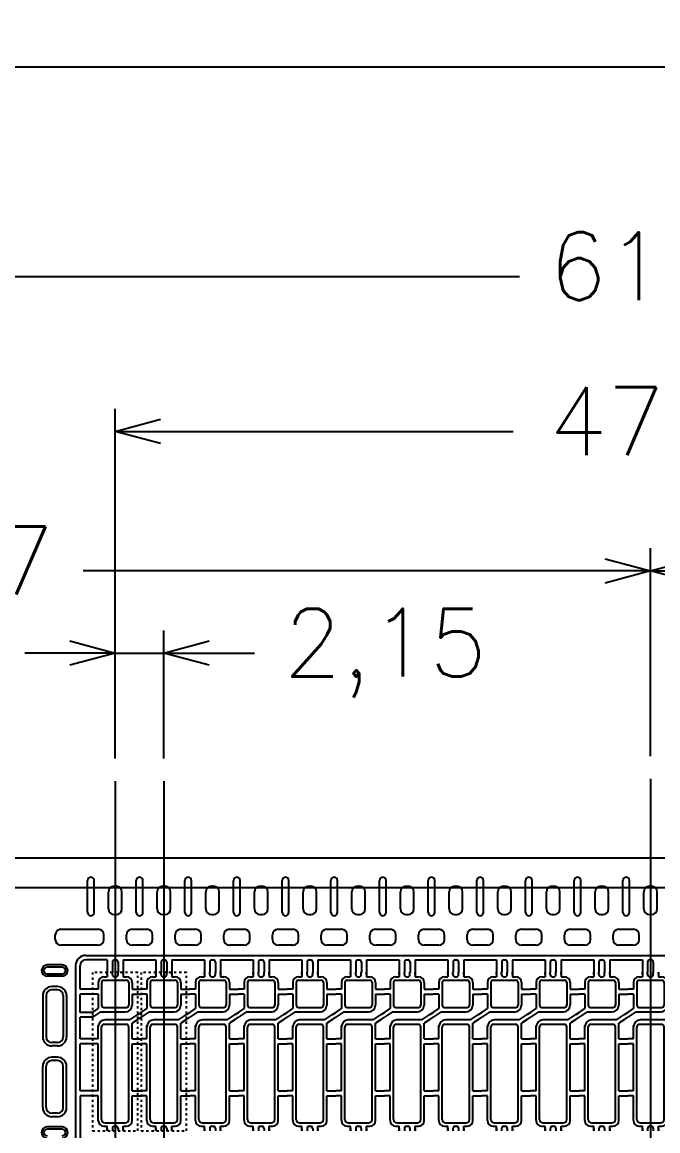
# Model space of a CAD drawing. Header units: millimetres. Extents: x -969 to -640, y 747 to 954.
# Drawn here: x -838.56 to -810.47, y 905.07 to 954.03 of the extents above; entities that cross this region are included whole.
import ezdxf

# ---------------------------------------------------------------- set-up
doc = ezdxf.new("R2010")
doc.units = ezdxf.units.MM
doc.header["$PDMODE"] = 3
doc.header["$PDSIZE"] = -1
for name, pattern in [('CENTER', [10.16, 6.35, -1.27, 1.27, -1.27]), ('DOT2', [0.125, 0, -0.125]), ('HIDDEN', [1.905, 1.27, -0.635])]:
    doc.linetypes.add(name, pattern=pattern)
doc.layers.get('DEFPOINTS').update_dxf_attribs({"color": 10})
for name, color, linetype in [('1', 3, 'Continuous'), ('6', 6, 'Continuous'), ('b etching', 1, 'Continuous'), ('CEN', 8, 'CENTER'), ('DIM', 7, 'Continuous'), ('HID', 1, 'HIDDEN')]:
    doc.layers.add(name, color=color, linetype=linetype)
doc.styles.add('SIMPLEX', font='simplex')
doc.styles.get("Standard").update_dxf_attribs({"font": 'txt.shx', "bigfont": 'chineset.shx'})
doc.dimstyles.new('ISO-25', dxfattribs={"dimtxt": 2.5, "dimasz": 2.5, "dimexe": 1.25, "dimexo": 0.625, "dimtad": 1, "dimtxsty": 'Standard', "dimcen": 2.5, "dimadec": 0, "dimazin": 0, "dimtfac": 1, "dimtmove": 0, "dimatfit": 3, "dimfxl": 1, "dimarcsym": 0})

# ---------------------------------------------------------------- blocks, each defined once
blk = doc.blocks.new('_OPEN30')
at = {"color": 0, "linetype": 'ByBlock'}
for p, q in [((-1, 0.268), (0, 0)), ((0, 0), (-1, -0.268)), ((0, 0), (-1, 0))]:
    blk.add_line(p, q, dxfattribs=at)
blk = doc.blocks.new('*D1')
at = {"layer": 'DEFPOINTS', "color": 0, "transparency": 16777216}
for p in [(-656.549, 952.064), (-903.349, 916.616), (-656.549, 916.616)]:
    blk.add_point(p, dxfattribs=at)
at = {"layer": 'DIM', "color": 0, "lineweight": -2, "transparency": 16777216}
for p, q in [((-903.349, 917.616), (-903.349, 953.064)), ((-656.549, 917.616), (-656.549, 953.064)), ((-901.349, 952.064), (-787.449, 952.064)), ((-658.549, 952.064), (-772.449, 952.064))]:
    blk.add_line(p, q, dxfattribs=at)
at = {"layer": 'DIM', "color": 0, "lineweight": -2, "transparency": 16777216, "xscale": 2, "yscale": 2, "zscale": 2, "rotation": 180}
blk.add_blockref('_OPEN30', (-903.349, 952.064), dxfattribs=at)
at = {"layer": 'DIM', "color": 0, "lineweight": -2, "transparency": 16777216, "xscale": 2, "yscale": 2, "zscale": 2}
blk.add_blockref('_OPEN30', (-656.549, 952.064), dxfattribs=at)
at = {"layer": 'DIM', "color": 0, "transparency": 16777216, "insert": (-779.949, 952.064), "char_height": 3, "attachment_point": 5, "style": 'SIMPLEX'}
blk.add_mtext('246,8', dxfattribs=at)
blk = doc.blocks.new('*D23')
at = {"layer": 'DEFPOINTS', "color": 0, "transparency": 16777216}
for p in [(-787.149, 935.955), (-834.449, 920.516), (-787.149, 920.516)]:
    blk.add_point(p, dxfattribs=at)
at = {"layer": 'DIM', "color": 0, "lineweight": -2, "transparency": 16777216}
for p, q in [((-834.449, 921.516), (-834.449, 936.955)), ((-787.149, 921.516), (-787.149, 936.955)), ((-832.449, 935.955), (-816.87, 935.955)), ((-789.149, 935.955), (-804.727, 935.955))]:
    blk.add_line(p, q, dxfattribs=at)
at = {"layer": 'DIM', "color": 0, "lineweight": -2, "transparency": 16777216, "xscale": 2, "yscale": 2, "zscale": 2, "rotation": 180}
blk.add_blockref('_OPEN30', (-834.449, 935.955), dxfattribs=at)
at = {"layer": 'DIM', "color": 0, "lineweight": -2, "transparency": 16777216, "xscale": 2, "yscale": 2, "zscale": 2}
blk.add_blockref('_OPEN30', (-787.149, 935.955), dxfattribs=at)
at = {"layer": 'DIM', "color": 0, "transparency": 16777216, "insert": (-810.799, 935.955), "char_height": 3, "attachment_point": 5, "style": 'SIMPLEX'}
blk.add_mtext('47,3', dxfattribs=at)
blk = doc.blocks.new('*D24')
at = {"layer": 'DEFPOINTS', "color": 0, "transparency": 16777216}
for p in [(-832.299, 926.169), (-834.449, 920.516), (-832.299, 920.516)]:
    blk.add_point(p, dxfattribs=at)
at = {"layer": 'DIM', "color": 0, "lineweight": -2, "transparency": 16777216}
for p, q in [((-834.449, 921.516), (-834.449, 927.169)), ((-832.299, 921.516), (-832.299, 927.169)), ((-836.449, 926.169), (-838.449, 926.169)), ((-834.449, 926.169), (-832.299, 926.169)), ((-830.299, 926.169), (-828.299, 926.169))]:
    blk.add_line(p, q, dxfattribs=at)
at = {"layer": 'DIM', "color": 0, "lineweight": -2, "transparency": 16777216, "xscale": 2, "yscale": 2, "zscale": 2}
blk.add_blockref('_OPEN30', (-834.449, 926.169), dxfattribs=at)
at = {"layer": 'DIM', "color": 0, "lineweight": -2, "transparency": 16777216, "xscale": 2, "yscale": 2, "zscale": 2, "rotation": 180}
blk.add_blockref('_OPEN30', (-832.299, 926.169), dxfattribs=at)
at = {"layer": 'DIM', "color": 0, "transparency": 16777216, "insert": (-822.513, 926.169), "char_height": 3, "attachment_point": 5, "style": 'SIMPLEX'}
blk.add_mtext('2,15', dxfattribs=at)
blk = doc.blocks.new('*D31')
at = {"layer": 'DEFPOINTS', "color": 0, "transparency": 16777216}
for p in [(-779.949, 942.797), (-841.649, 920.116), (-779.949, 920.116)]:
    blk.add_point(p, dxfattribs=at)
at = {"layer": 'DIM', "color": 0, "lineweight": -2, "transparency": 16777216}
for p, q in [((-841.649, 921.116), (-841.649, 943.797)), ((-779.949, 921.116), (-779.949, 943.797)), ((-839.649, 942.797), (-816.584, 942.797)), ((-781.949, 942.797), (-805.013, 942.797))]:
    blk.add_line(p, q, dxfattribs=at)
at = {"layer": 'DIM', "color": 0, "lineweight": -2, "transparency": 16777216, "xscale": 2, "yscale": 2, "zscale": 2, "rotation": 180}
blk.add_blockref('_OPEN30', (-841.649, 942.797), dxfattribs=at)
at = {"layer": 'DIM', "color": 0, "lineweight": -2, "transparency": 16777216, "xscale": 2, "yscale": 2, "zscale": 2}
blk.add_blockref('_OPEN30', (-779.949, 942.797), dxfattribs=at)
at = {"layer": 'DIM', "color": 0, "transparency": 16777216, "insert": (-810.799, 942.797), "char_height": 3, "attachment_point": 5, "style": 'SIMPLEX'}
blk.add_mtext('61,7', dxfattribs=at)
blk = doc.blocks.new('*D35')
at = {"layer": 'DEFPOINTS', "color": 0, "transparency": 16777216}
for p in [(-810.799, 929.794), (-872.499, 920.616), (-810.799, 920.616)]:
    blk.add_point(p, dxfattribs=at)
at = {"layer": 'DIM', "color": 0, "lineweight": -2, "transparency": 16777216}
for p, q in [((-872.499, 921.616), (-872.499, 930.794)), ((-810.799, 921.616), (-810.799, 930.794)), ((-870.499, 929.794), (-847.434, 929.794)), ((-812.799, 929.794), (-835.863, 929.794))]:
    blk.add_line(p, q, dxfattribs=at)
at = {"layer": 'DIM', "color": 0, "lineweight": -2, "transparency": 16777216, "xscale": 2, "yscale": 2, "zscale": 2, "rotation": 180}
blk.add_blockref('_OPEN30', (-872.499, 929.794), dxfattribs=at)
at = {"layer": 'DIM', "color": 0, "lineweight": -2, "transparency": 16777216, "xscale": 2, "yscale": 2, "zscale": 2}
blk.add_blockref('_OPEN30', (-810.799, 929.794), dxfattribs=at)
at = {"layer": 'DIM', "color": 0, "transparency": 16777216, "insert": (-841.649, 929.794), "char_height": 3, "attachment_point": 5, "style": 'SIMPLEX'}
blk.add_mtext('61,7', dxfattribs=at)
blk = doc.blocks.new('*D36')
at = {"layer": 'DEFPOINTS', "color": 0, "transparency": 16777216}
for p in [(-749.099, 929.794), (-810.799, 920.616), (-749.099, 920.616)]:
    blk.add_point(p, dxfattribs=at)
at = {"layer": 'DIM', "color": 0, "lineweight": -2, "transparency": 16777216}
for p, q in [((-810.799, 921.616), (-810.799, 930.794)), ((-749.099, 921.616), (-749.099, 930.794)), ((-808.799, 929.794), (-785.734, 929.794)), ((-751.099, 929.794), (-774.163, 929.794))]:
    blk.add_line(p, q, dxfattribs=at)
at = {"layer": 'DIM', "color": 0, "lineweight": -2, "transparency": 16777216, "xscale": 2, "yscale": 2, "zscale": 2, "rotation": 180}
blk.add_blockref('_OPEN30', (-810.799, 929.794), dxfattribs=at)
at = {"layer": 'DIM', "color": 0, "lineweight": -2, "transparency": 16777216, "xscale": 2, "yscale": 2, "zscale": 2}
blk.add_blockref('_OPEN30', (-749.099, 929.794), dxfattribs=at)
at = {"layer": 'DIM', "color": 0, "transparency": 16777216, "insert": (-779.949, 929.794), "char_height": 3, "attachment_point": 5, "style": 'SIMPLEX'}
blk.add_mtext('61,7', dxfattribs=at)
blk = doc.blocks.new('e1')
at = {"layer": '1', "linetype": 'ByBlock'}
for p, q in [((-947.208, 906.381), (-947.058, 906.381)), ((-946.833, 906.481), (-946.833, 906.581)), ((-946.733, 906.381), (-946.683, 906.381)), ((-946.583, 906.481), (-946.583, 906.581)), ((-947.708, 904.814), (-947.458, 904.981)), ((-947.358, 904.831), (-947.708, 904.597)), ((-946.058, 904.481), (-945.708, 904.714)), ((-945.708, 904.497), (-945.958, 904.331)), ((-947.208, 899.781), (-947.058, 899.781)), ((-946.833, 899.681), (-946.833, 899.581)), ((-946.733, 899.781), (-946.683, 899.781)), ((-946.583, 899.681), (-946.583, 899.581))]:
    blk.add_line(p, q, dxfattribs=at)
at = {"layer": '1'}
for p, q in [((-947.058, 906.581), (-947.058, 906.481)), ((-947.058, 906.481), (-947.058, 906.581)), ((-947.058, 906.581), (-947.058, 906.381)), ((-946.358, 906.581), (-946.358, 906.481)), ((-946.358, 906.481), (-946.358, 906.581)), ((-946.358, 906.581), (-946.358, 906.381)), ((-946.358, 906.381), (-946.208, 906.381)), ((-947.458, 906.131), (-947.458, 905.841)), ((-945.958, 906.131), (-945.958, 905.841)), ((-947.458, 905.841), (-947.708, 905.841)), ((-947.458, 905.621), (-947.708, 905.621)), ((-947.458, 905.621), (-947.458, 904.981)), ((-945.958, 905.841), (-945.708, 905.841)), ((-945.958, 905.621), (-945.958, 905.131)), ((-945.958, 905.621), (-945.708, 905.621)), ((-947.358, 904.831), (-946.258, 904.831)), ((-946.058, 904.481), (-947.158, 904.481)), ((-947.458, 903.641), (-947.458, 904.231)), ((-945.958, 903.641), (-945.958, 904.331)), ((-947.458, 903.641), (-947.708, 903.641)), ((-947.458, 903.421), (-947.708, 903.421)), ((-947.458, 901.341), (-947.458, 903.421)), ((-945.958, 903.641), (-945.708, 903.641)), ((-945.958, 901.341), (-945.958, 903.421)), ((-945.958, 903.421), (-945.708, 903.421)), ((-947.458, 901.341), (-947.708, 901.341)), ((-947.458, 901.121), (-947.708, 901.121)), ((-947.458, 900.031), (-947.458, 901.121)), ((-945.958, 901.341), (-945.708, 901.341)), ((-945.958, 900.031), (-945.958, 901.121)), ((-945.958, 901.121), (-945.708, 901.121)), ((-947.058, 899.581), (-947.058, 899.781)), ((-947.058, 899.581), (-947.058, 899.681)), ((-947.058, 899.681), (-947.058, 899.581)), ((-946.358, 899.781), (-946.208, 899.781)), ((-946.358, 899.581), (-946.358, 899.781)), ((-946.358, 899.581), (-946.358, 899.681)), ((-946.358, 899.681), (-946.358, 899.581))]:
    blk.add_line(p, q, dxfattribs=at)
for centre, radius, start, end in [((-947.208, 906.131), 0.25, 90, 180), ((-946.208, 906.131), 0.25, 0, 90), ((-946.258, 905.131), 0.3, 270, 0), ((-947.158, 904.181), 0.3, 90, 180), ((-947.208, 900.031), 0.25, 180, 270), ((-946.208, 900.031), 0.25, 270, 0)]:
    blk.add_arc(centre, radius, start, end, dxfattribs=at)
at = {"layer": '1', "linetype": 'ByBlock'}
for centre, start, end in [((-946.733, 906.481), 180, 270), ((-946.683, 906.481), 270, 0), ((-946.733, 899.681), 90, 180), ((-946.683, 899.681), 0, 90)]:
    blk.add_arc(centre, 0.1, start, end, dxfattribs=at)
blk = doc.blocks.new('e2')
at = {"layer": 'b etching', "linetype": 'ByBlock'}
for p, q in [((-947.308, 906.131), (-947.308, 905.131)), ((-947.208, 906.231), (-946.208, 906.231)), ((-946.108, 906.131), (-946.108, 905.131)), ((-947.208, 905.031), (-946.208, 905.031)), ((-947.308, 900.081), (-947.308, 904.181)), ((-946.208, 904.281), (-947.208, 904.281)), ((-946.108, 900.081), (-946.108, 904.181)), ((-947.158, 899.931), (-946.258, 899.931))]:
    blk.add_line(p, q, dxfattribs=at)
for centre, radius, start, end in [((-947.208, 906.131), 0.1, 90, 180), ((-946.208, 906.131), 0.1, 360, 90), ((-947.208, 905.131), 0.1, 180, 270), ((-946.208, 905.131), 0.1, 270, 360), ((-947.208, 904.181), 0.1, 90, 180), ((-946.208, 904.181), 0.1, 0, 90), ((-947.158, 900.081), 0.15, 180, 270), ((-946.258, 900.081), 0.15, 270, 0)]:
    blk.add_arc(centre, radius, start, end, dxfattribs=at)

msp = doc.modelspace()

# ---------------------------------------------------------------- linework, layer by layer
at = {"layer": '1', "linetype": 'ByBlock'}
for p, q in [((-840.6486804, 917.11640189), (-810.7986804, 917.11640189)), ((-810.7986804, 917.11640189), (-780.9486804, 917.11640189)), ((-834.9486804, 913.51640189), (-834.9486804, 913.71640189)), ((-833.9486804, 913.51640189), (-833.9486804, 913.71640189)), ((-832.7986804, 913.51640189), (-832.7986804, 913.71640189)), ((-831.7986804, 913.51640189), (-831.7986804, 913.71640189)), ((-830.6486804, 913.51640189), (-830.6486804, 913.71640189)), ((-829.6486804, 913.51640189), (-829.6486804, 913.71640189)), ((-828.4986804, 913.51640189), (-828.4986804, 913.71640189)), ((-827.4986804, 913.51640189), (-827.4986804, 913.71640189)), ((-826.3486804, 913.51640189), (-826.3486804, 913.71640189)), ((-825.3486804, 913.51640189), (-825.3486804, 913.71640189)), ((-824.1986804, 913.51640189), (-824.1986804, 913.71640189)), ((-823.1986804, 913.51640189), (-823.1986804, 913.71640189)), ((-822.0486804, 913.51640189), (-822.0486804, 913.71640189)), ((-821.0486804, 913.51640189), (-821.0486804, 913.71640189)), ((-819.8986804, 913.51640189), (-819.8986804, 913.71640189)), ((-818.8986804, 913.51640189), (-818.8986804, 913.71640189)), ((-817.7486804, 913.51640189), (-817.7486804, 913.71640189)), ((-816.7486804, 913.51640189), (-816.7486804, 913.71640189)), ((-815.5986804, 913.51640189), (-815.5986804, 913.71640189)), ((-814.5986804, 913.51640189), (-814.5986804, 913.71640189)), ((-813.4486804, 913.51640189), (-813.4486804, 913.71640189)), ((-812.4486804, 913.51640189), (-812.4486804, 913.71640189)), ((-811.2986804, 913.51640189), (-811.2986804, 913.71640189)), ((-835.1986804, 913.26640189), (-836.8486804, 913.26640189)), ((-833.0486804, 913.26640189), (-833.6986804, 913.26640189)), ((-830.8986804, 913.26640189), (-831.5486804, 913.26640189)), ((-828.7486804, 913.26640189), (-829.3986804, 913.26640189)), ((-826.5986804, 913.26640189), (-827.2486804, 913.26640189)), ((-824.4486804, 913.26640189), (-825.0986804, 913.26640189)), ((-822.2986804, 913.26640189), (-822.9486804, 913.26640189)), ((-820.1486804, 913.26640189), (-820.7986804, 913.26640189)), ((-817.9986804, 913.26640189), (-818.6486804, 913.26640189)), ((-815.8486804, 913.26640189), (-816.4986804, 913.26640189)), ((-813.6986804, 913.26640189), (-814.3486804, 913.26640189)), ((-811.5486804, 913.26640189), (-812.1986804, 913.26640189)), ((-835.9986804, 911.32640189), (-835.9986804, 912.36640189)), ((-834.7986804, 912.61640189), (-835.7486804, 912.61640189)), ((-834.7986804, 912.61640189), (-834.7986804, 912.06640189)), ((-834.5736804, 912.51640189), (-834.5736804, 912.06640189)), ((-834.4736804, 912.61640189), (-834.4236804, 912.61640189)), ((-834.3236804, 912.51640189), (-834.3236804, 912.06640189)), ((-834.0986804, 912.61640189), (-832.6486804, 912.61640189)), ((-834.0986804, 912.61640189), (-834.0986804, 912.06640189)), ((-832.6486804, 912.61640189), (-832.6486804, 912.06640189)), ((-832.4236804, 912.51640189), (-832.4236804, 912.06640189)), ((-832.3236804, 912.61640189), (-832.2736804, 912.61640189)), ((-832.1736804, 912.51640189), (-832.1736804, 912.06640189)), ((-831.9486804, 912.61640189), (-830.4986804, 912.61640189)), ((-831.9486804, 912.61640189), (-831.9486804, 912.06640189)), ((-830.4986804, 912.61640189), (-830.4986804, 912.06640189)), ((-830.2736804, 912.51640189), (-830.2736804, 912.06640189)), ((-830.1736804, 912.61640189), (-830.1236804, 912.61640189)), ((-830.0236804, 912.51640189), (-830.0236804, 912.06640189)), ((-829.7986804, 912.61640189), (-828.3486804, 912.61640189)), ((-829.7986804, 912.61640189), (-829.7986804, 912.06640189)), ((-828.3486804, 912.61640189), (-828.3486804, 912.06640189)), ((-828.1236804, 912.51640189), (-828.1236804, 912.06640189)), ((-828.0236804, 912.61640189), (-827.9736804, 912.61640189)), ((-827.8736804, 912.51640189), (-827.8736804, 912.06640189)), ((-827.6486804, 912.61640189), (-826.1986804, 912.61640189)), ((-827.6486804, 912.61640189), (-827.6486804, 912.06640189)), ((-826.1986804, 912.61640189), (-826.1986804, 912.06640189)), ((-825.9736804, 912.51640189), (-825.9736804, 912.06640189)), ((-825.8736804, 912.61640189), (-825.8236804, 912.61640189)), ((-825.7236804, 912.51640189), (-825.7236804, 912.06640189)), ((-825.4986804, 912.61640189), (-824.0486804, 912.61640189)), ((-825.4986804, 912.61640189), (-825.4986804, 912.06640189)), ((-824.0486804, 912.61640189), (-824.0486804, 912.06640189)), ((-823.8236804, 912.51640189), (-823.8236804, 912.06640189)), ((-823.7236804, 912.61640189), (-823.6736804, 912.61640189)), ((-823.5736804, 912.51640189), (-823.5736804, 912.06640189)), ((-823.3486804, 912.61640189), (-821.8986804, 912.61640189)), ((-823.3486804, 912.61640189), (-823.3486804, 912.06640189)), ((-821.8986804, 912.61640189), (-821.8986804, 912.06640189)), ((-821.6736804, 912.51640189), (-821.6736804, 912.06640189)), ((-821.5736804, 912.61640189), (-821.5236804, 912.61640189)), ((-821.4236804, 912.51640189), (-821.4236804, 912.06640189)), ((-821.1986804, 912.61640189), (-819.7486804, 912.61640189)), ((-821.1986804, 912.61640189), (-821.1986804, 912.06640189)), ((-819.7486804, 912.61640189), (-819.7486804, 912.06640189)), ((-819.5236804, 912.51640189), (-819.5236804, 912.06640189)), ((-819.4236804, 912.61640189), (-819.3736804, 912.61640189)), ((-819.2736804, 912.51640189), (-819.2736804, 912.06640189)), ((-819.0486804, 912.61640189), (-817.5986804, 912.61640189)), ((-819.0486804, 912.61640189), (-819.0486804, 912.06640189)), ((-817.5986804, 912.61640189), (-817.5986804, 912.06640189)), ((-817.3736804, 912.51640189), (-817.3736804, 912.06640189)), ((-817.2736804, 912.61640189), (-817.2236804, 912.61640189)), ((-817.1236804, 912.51640189), (-817.1236804, 912.06640189)), ((-816.8986804, 912.61640189), (-815.4486804, 912.61640189)), ((-816.8986804, 912.61640189), (-816.8986804, 912.06640189)), ((-815.4486804, 912.61640189), (-815.4486804, 912.06640189)), ((-815.2236804, 912.51640189), (-815.2236804, 912.06640189)), ((-815.1236804, 912.61640189), (-815.0736804, 912.61640189)), ((-814.9736804, 912.51640189), (-814.9736804, 912.06640189)), ((-814.7486804, 912.61640189), (-813.2986804, 912.61640189)), ((-814.7486804, 912.61640189), (-814.7486804, 912.06640189)), ((-813.2986804, 912.61640189), (-813.2986804, 912.06640189)), ((-813.0736804, 912.51640189), (-813.0736804, 912.06640189)), ((-812.9736804, 912.61640189), (-812.9236804, 912.61640189)), ((-812.8236804, 912.51640189), (-812.8236804, 912.06640189)), ((-812.5986804, 912.61640189), (-811.1486804, 912.61640189)), ((-812.5986804, 912.61640189), (-812.5986804, 912.06640189)), ((-811.1486804, 912.61640189), (-811.1486804, 912.06640189)), ((-810.9236804, 912.51640189), (-810.9236804, 912.06640189)), ((-810.8236804, 912.61640189), (-810.7736804, 912.61640189)), ((-810.6736804, 912.51640189), (-810.6736804, 912.06640189)), ((-835.4486804, 911.32640189), (-835.9986804, 911.32640189)), ((-833.4486804, 911.32640189), (-833.2986804, 911.32640189)), ((-831.2986804, 911.32640189), (-831.1486804, 911.32640189)), ((-829.1486804, 911.32640189), (-828.9986804, 911.32640189)), ((-826.9986804, 911.32640189), (-826.8486804, 911.32640189)), ((-824.8486804, 911.32640189), (-824.6986804, 911.32640189)), ((-822.6986804, 911.32640189), (-822.5486804, 911.32640189)), ((-820.5486804, 911.32640189), (-820.3986804, 911.32640189)), ((-818.3986804, 911.32640189), (-818.2486804, 911.32640189)), ((-816.2486804, 911.32640189), (-816.0986804, 911.32640189)), ((-814.0986804, 911.32640189), (-813.9486804, 911.32640189)), ((-811.9486804, 911.32640189), (-811.7986804, 911.32640189)), ((-835.9986804, 910.29973522), (-835.9986804, 911.10640189)), ((-835.4486804, 911.10640189), (-835.9986804, 911.10640189)), ((-833.4486804, 911.10640189), (-833.2986804, 911.10640189)), ((-831.2986804, 911.10640189), (-831.1486804, 911.10640189)), ((-829.1486804, 911.10640189), (-828.9986804, 911.10640189)), ((-826.9986804, 911.10640189), (-826.8486804, 911.10640189)), ((-824.8486804, 911.10640189), (-824.6986804, 911.10640189)), ((-822.6986804, 911.10640189), (-822.5486804, 911.10640189)), ((-820.5486804, 911.10640189), (-820.3986804, 911.10640189)), ((-818.3986804, 911.10640189), (-818.2486804, 911.10640189)), ((-816.2486804, 911.10640189), (-816.0986804, 911.10640189)), ((-814.0986804, 911.10640189), (-813.9486804, 911.10640189)), ((-811.9486804, 911.10640189), (-811.7986804, 911.10640189)), ((-835.4486804, 910.29973522), (-835.9986804, 910.29973522)), ((-833.4486804, 910.19973522), (-833.2986804, 910.29973522)), ((-831.2986804, 910.19973522), (-831.1486804, 910.29973522)), ((-829.1486804, 910.19973522), (-828.9986804, 910.29973522)), ((-826.9986804, 910.19973522), (-826.8486804, 910.29973522)), ((-824.8486804, 910.19973522), (-824.6986804, 910.29973522)), ((-822.6986804, 910.19973522), (-822.5486804, 910.29973522)), ((-820.5486804, 910.19973522), (-820.3986804, 910.29973522)), ((-818.3986804, 910.19973522), (-818.2486804, 910.29973522)), ((-816.2486804, 910.19973522), (-816.0986804, 910.29973522)), ((-814.0986804, 910.19973522), (-813.9486804, 910.29973522)), ((-811.9486804, 910.19973522), (-811.7986804, 910.29973522)), ((-835.9986804, 909.12640189), (-835.9986804, 910.08306855)), ((-835.4486804, 910.08306855), (-835.9986804, 910.08306855)), ((-833.4486804, 909.98306855), (-833.2986804, 910.08306855)), ((-831.2986804, 909.98306855), (-831.1486804, 910.08306855)), ((-829.1486804, 909.98306855), (-828.9986804, 910.08306855)), ((-826.9986804, 909.98306855), (-826.8486804, 910.08306855)), ((-824.8486804, 909.98306855), (-824.6986804, 910.08306855)), ((-822.6986804, 909.98306855), (-822.5486804, 910.08306855)), ((-820.5486804, 909.98306855), (-820.3986804, 910.08306855)), ((-818.3986804, 909.98306855), (-818.2486804, 910.08306855)), ((-816.2486804, 909.98306855), (-816.0986804, 910.08306855)), ((-814.0986804, 909.98306855), (-813.9486804, 910.08306855)), ((-811.9486804, 909.98306855), (-811.7986804, 910.08306855)), ((-835.4486804, 909.12640189), (-835.9986804, 909.12640189)), ((-835.9986804, 906.82640189), (-835.9986804, 908.90640189)), ((-835.4486804, 908.90640189), (-835.9986804, 908.90640189)), ((-833.4486804, 909.12640189), (-833.2986804, 909.12640189)), ((-833.4486804, 908.90640189), (-833.2986804, 908.90640189)), ((-831.2986804, 909.12640189), (-831.1486804, 909.12640189)), ((-831.2986804, 908.90640189), (-831.1486804, 908.90640189)), ((-829.1486804, 909.12640189), (-828.9986804, 909.12640189)), ((-829.1486804, 908.90640189), (-828.9986804, 908.90640189)), ((-826.9986804, 909.12640189), (-826.8486804, 909.12640189)), ((-826.9986804, 908.90640189), (-826.8486804, 908.90640189)), ((-824.8486804, 909.12640189), (-824.6986804, 909.12640189)), ((-824.8486804, 908.90640189), (-824.6986804, 908.90640189)), ((-822.6986804, 909.12640189), (-822.5486804, 909.12640189)), ((-822.6986804, 908.90640189), (-822.5486804, 908.90640189)), ((-820.5486804, 909.12640189), (-820.3986804, 909.12640189)), ((-820.5486804, 908.90640189), (-820.3986804, 908.90640189)), ((-818.3986804, 909.12640189), (-818.2486804, 909.12640189)), ((-818.3986804, 908.90640189), (-818.2486804, 908.90640189)), ((-816.2486804, 909.12640189), (-816.0986804, 909.12640189)), ((-816.2486804, 908.90640189), (-816.0986804, 908.90640189)), ((-814.0986804, 909.12640189), (-813.9486804, 909.12640189)), ((-814.0986804, 908.90640189), (-813.9486804, 908.90640189)), ((-811.9486804, 909.12640189), (-811.7986804, 909.12640189)), ((-811.9486804, 908.90640189), (-811.7986804, 908.90640189)), ((-835.4486804, 906.82640189), (-835.9986804, 906.82640189)), ((-835.4486804, 906.60640189), (-835.9986804, 906.60640189)), ((-835.9986804, 906.60640189), (-835.9986804, 904.17640189)), ((-833.4486804, 906.82640189), (-833.2986804, 906.82640189)), ((-833.4486804, 906.60640189), (-833.2986804, 906.60640189)), ((-831.2986804, 906.82640189), (-831.1486804, 906.82640189)), ((-831.2986804, 906.60640189), (-831.1486804, 906.60640189)), ((-829.1486804, 906.82640189), (-828.9986804, 906.82640189)), ((-829.1486804, 906.60640189), (-828.9986804, 906.60640189)), ((-826.9986804, 906.82640189), (-826.8486804, 906.82640189)), ((-826.9986804, 906.60640189), (-826.8486804, 906.60640189)), ((-824.8486804, 906.82640189), (-824.6986804, 906.82640189)), ((-824.8486804, 906.60640189), (-824.6986804, 906.60640189)), ((-822.6986804, 906.82640189), (-822.5486804, 906.82640189)), ((-822.6986804, 906.60640189), (-822.5486804, 906.60640189)), ((-820.5486804, 906.82640189), (-820.3986804, 906.82640189)), ((-820.5486804, 906.60640189), (-820.3986804, 906.60640189)), ((-818.3986804, 906.82640189), (-818.2486804, 906.82640189)), ((-818.3986804, 906.60640189), (-818.2486804, 906.60640189)), ((-816.2486804, 906.82640189), (-816.0986804, 906.82640189)), ((-816.2486804, 906.60640189), (-816.0986804, 906.60640189)), ((-814.0986804, 906.82640189), (-813.9486804, 906.82640189)), ((-814.0986804, 906.60640189), (-813.9486804, 906.60640189)), ((-811.9486804, 906.82640189), (-811.7986804, 906.82640189)), ((-811.9486804, 906.60640189), (-811.7986804, 906.60640189))]:
    msp.add_line(p, q, dxfattribs=at)
at = {"layer": '1'}
for p, q in [((-835.6736804, 914.71640189), (-835.6736804, 916.11640189)), ((-835.6736804, 914.71640189), (-835.6736804, 916.11640189)), ((-835.3736804, 914.71640189), (-835.3736804, 916.11640189)), ((-835.3736804, 914.71640189), (-835.3736804, 916.11640189)), ((-834.4986804, 915.86640189), (-834.3986804, 915.86640189)), ((-833.5236804, 914.71640189), (-833.5236804, 916.11640189)), ((-833.5236804, 914.71640189), (-833.5236804, 916.11640189)), ((-833.2236804, 914.71640189), (-833.2236804, 916.11640189)), ((-833.2236804, 914.71640189), (-833.2236804, 916.11640189)), ((-832.3486804, 915.86640189), (-832.2486804, 915.86640189)), ((-831.3736804, 914.71640189), (-831.3736804, 916.11640189)), ((-831.3736804, 914.71640189), (-831.3736804, 916.11640189)), ((-831.0736804, 914.71640189), (-831.0736804, 916.11640189)), ((-831.0736804, 914.71640189), (-831.0736804, 916.11640189)), ((-830.1986804, 915.86640189), (-830.0986804, 915.86640189)), ((-829.2236804, 914.71640189), (-829.2236804, 916.11640189)), ((-829.2236804, 914.71640189), (-829.2236804, 916.11640189)), ((-828.9236804, 914.71640189), (-828.9236804, 916.11640189)), ((-828.9236804, 914.71640189), (-828.9236804, 916.11640189)), ((-828.0486804, 915.86640189), (-827.9486804, 915.86640189)), ((-827.0736804, 914.71640189), (-827.0736804, 916.11640189)), ((-827.0736804, 914.71640189), (-827.0736804, 916.11640189)), ((-826.7736804, 914.71640189), (-826.7736804, 916.11640189)), ((-826.7736804, 914.71640189), (-826.7736804, 916.11640189)), ((-825.8986804, 915.86640189), (-825.7986804, 915.86640189)), ((-824.9236804, 914.71640189), (-824.9236804, 916.11640189)), ((-824.9236804, 914.71640189), (-824.9236804, 916.11640189)), ((-824.6236804, 914.71640189), (-824.6236804, 916.11640189)), ((-824.6236804, 914.71640189), (-824.6236804, 916.11640189)), ((-823.7486804, 915.86640189), (-823.6486804, 915.86640189)), ((-822.7736804, 914.71640189), (-822.7736804, 916.11640189)), ((-822.7736804, 914.71640189), (-822.7736804, 916.11640189)), ((-822.4736804, 914.71640189), (-822.4736804, 916.11640189)), ((-822.4736804, 914.71640189), (-822.4736804, 916.11640189)), ((-821.5986804, 915.86640189), (-821.4986804, 915.86640189)), ((-820.6236804, 914.71640189), (-820.6236804, 916.11640189)), ((-820.6236804, 914.71640189), (-820.6236804, 916.11640189)), ((-820.3236804, 914.71640189), (-820.3236804, 916.11640189)), ((-820.3236804, 914.71640189), (-820.3236804, 916.11640189)), ((-819.4486804, 915.86640189), (-819.3486804, 915.86640189)), ((-818.4736804, 914.71640189), (-818.4736804, 916.11640189)), ((-818.4736804, 914.71640189), (-818.4736804, 916.11640189)), ((-818.1736804, 914.71640189), (-818.1736804, 916.11640189)), ((-818.1736804, 914.71640189), (-818.1736804, 916.11640189)), ((-817.2986804, 915.86640189), (-817.1986804, 915.86640189)), ((-816.3236804, 914.71640189), (-816.3236804, 916.11640189)), ((-816.3236804, 914.71640189), (-816.3236804, 916.11640189)), ((-816.0236804, 914.71640189), (-816.0236804, 916.11640189)), ((-816.0236804, 914.71640189), (-816.0236804, 916.11640189)), ((-815.1486804, 915.86640189), (-815.0486804, 915.86640189)), ((-814.1736804, 914.71640189), (-814.1736804, 916.11640189)), ((-814.1736804, 914.71640189), (-814.1736804, 916.11640189)), ((-813.8736804, 914.71640189), (-813.8736804, 916.11640189)), ((-813.8736804, 914.71640189), (-813.8736804, 916.11640189)), ((-812.9986804, 915.86640189), (-812.8986804, 915.86640189)), ((-812.0236804, 914.71640189), (-812.0236804, 916.11640189)), ((-812.0236804, 914.71640189), (-812.0236804, 916.11640189)), ((-811.7236804, 914.71640189), (-811.7236804, 916.11640189)), ((-811.7236804, 914.71640189), (-811.7236804, 916.11640189)), ((-810.8486804, 915.86640189), (-810.7486804, 915.86640189)), ((-834.7486804, 914.86640189), (-834.7486804, 915.61640189)), ((-834.1486804, 914.86640189), (-834.1486804, 915.61640189)), ((-832.5986804, 914.86640189), (-832.5986804, 915.61640189)), ((-831.9986804, 914.86640189), (-831.9986804, 915.61640189)), ((-830.4486804, 914.86640189), (-830.4486804, 915.61640189)), ((-829.8486804, 914.86640189), (-829.8486804, 915.61640189)), ((-828.2986804, 914.86640189), (-828.2986804, 915.61640189)), ((-827.6986804, 914.86640189), (-827.6986804, 915.61640189)), ((-826.1486804, 914.86640189), (-826.1486804, 915.61640189)), ((-825.5486804, 914.86640189), (-825.5486804, 915.61640189)), ((-823.9986804, 914.86640189), (-823.9986804, 915.61640189)), ((-823.3986804, 914.86640189), (-823.3986804, 915.61640189)), ((-821.8486804, 914.86640189), (-821.8486804, 915.61640189)), ((-821.2486804, 914.86640189), (-821.2486804, 915.61640189)), ((-819.6986804, 914.86640189), (-819.6986804, 915.61640189)), ((-819.0986804, 914.86640189), (-819.0986804, 915.61640189)), ((-817.5486804, 914.86640189), (-817.5486804, 915.61640189)), ((-816.9486804, 914.86640189), (-816.9486804, 915.61640189)), ((-815.3986804, 914.86640189), (-815.3986804, 915.61640189)), ((-814.7986804, 914.86640189), (-814.7986804, 915.61640189)), ((-813.2486804, 914.86640189), (-813.2486804, 915.61640189)), ((-812.6486804, 914.86640189), (-812.6486804, 915.61640189)), ((-811.0986804, 914.86640189), (-811.0986804, 915.61640189)), ((-810.4986804, 914.86640189), (-810.4986804, 915.61640189)), ((-834.4986804, 914.61640189), (-834.3986804, 914.61640189)), ((-832.3486804, 914.61640189), (-832.2486804, 914.61640189)), ((-830.1986804, 914.61640189), (-830.0986804, 914.61640189)), ((-828.0486804, 914.61640189), (-827.9486804, 914.61640189)), ((-825.8986804, 914.61640189), (-825.7986804, 914.61640189)), ((-823.7486804, 914.61640189), (-823.6486804, 914.61640189)), ((-821.5986804, 914.61640189), (-821.4986804, 914.61640189)), ((-819.4486804, 914.61640189), (-819.3486804, 914.61640189)), ((-817.2986804, 914.61640189), (-817.1986804, 914.61640189)), ((-815.1486804, 914.61640189), (-815.0486804, 914.61640189)), ((-812.9986804, 914.61640189), (-812.8986804, 914.61640189)), ((-810.8486804, 914.61640189), (-810.7486804, 914.61640189)), ((-837.0986804, 913.51640189), (-837.0986804, 913.71640189)), ((-836.8486804, 913.96640189), (-835.1986804, 913.96640189)), ((-833.6986804, 913.96640189), (-833.0486804, 913.96640189)), ((-831.5486804, 913.96640189), (-830.8986804, 913.96640189)), ((-829.3986804, 913.96640189), (-828.7486804, 913.96640189)), ((-827.2486804, 913.96640189), (-826.5986804, 913.96640189)), ((-825.0986804, 913.96640189), (-824.4486804, 913.96640189)), ((-822.9486804, 913.96640189), (-822.2986804, 913.96640189)), ((-820.7986804, 913.96640189), (-820.1486804, 913.96640189)), ((-818.6486804, 913.96640189), (-817.9986804, 913.96640189)), ((-816.4986804, 913.96640189), (-815.8486804, 913.96640189)), ((-814.3486804, 913.96640189), (-813.6986804, 913.96640189)), ((-812.1986804, 913.96640189), (-811.5486804, 913.96640189)), ((-836.7986804, 912.29140189), (-837.4486804, 912.29140189)), ((-836.7986804, 912.29140189), (-837.4486804, 912.29140189)), ((-836.7986804, 911.99140189), (-837.4486804, 911.99140189)), ((-836.7986804, 911.99140189), (-837.4486804, 911.99140189)), ((-836.9986804, 911.29140189), (-837.2486804, 911.29140189)), ((-837.4986804, 911.04140189), (-837.4986804, 909.21640189)), ((-836.7486804, 911.04140189), (-836.7486804, 909.21640189)), ((-836.9986804, 908.96640189), (-837.2486804, 908.96640189)), ((-837.4986804, 906.09140189), (-837.4986804, 907.91640189)), ((-836.9986804, 908.16640189), (-837.2486804, 908.16640189)), ((-836.7486804, 906.09140189), (-836.7486804, 907.91640189)), ((-836.9986804, 905.84140189), (-837.2486804, 905.84140189)), ((-836.7986804, 905.14140189), (-837.4486804, 905.14140189)), ((-836.7986804, 905.14140189), (-837.4486804, 905.14140189))]:
    msp.add_line(p, q, dxfattribs=at)
for centre, radius, start, end in [((-835.5236804, 916.11640189), 0.15, 0, 180), ((-835.5236804, 916.11640189), 0.15, 0, 180), ((-833.3736804, 916.11640189), 0.15, 0, 180), ((-833.3736804, 916.11640189), 0.15, 0, 180), ((-831.2236804, 916.11640189), 0.15, 0, 180), ((-831.2236804, 916.11640189), 0.15, 0, 180), ((-829.0736804, 916.11640189), 0.15, 0, 180), ((-829.0736804, 916.11640189), 0.15, 0, 180), ((-826.9236804, 916.11640189), 0.15, 0, 180), ((-826.9236804, 916.11640189), 0.15, 0, 180), ((-824.7736804, 916.11640189), 0.15, 0, 180), ((-824.7736804, 916.11640189), 0.15, 0, 180), ((-822.6236804, 916.11640189), 0.15, 0, 180), ((-822.6236804, 916.11640189), 0.15, 0, 180), ((-820.4736804, 916.11640189), 0.15, 0, 180), ((-820.4736804, 916.11640189), 0.15, 0, 180), ((-818.3236804, 916.11640189), 0.15, 0, 180), ((-818.3236804, 916.11640189), 0.15, 0, 180), ((-816.1736804, 916.11640189), 0.15, 0, 180), ((-816.1736804, 916.11640189), 0.15, 0, 180), ((-814.0236804, 916.11640189), 0.15, 0, 180), ((-814.0236804, 916.11640189), 0.15, 0, 180), ((-811.8736804, 916.11640189), 0.15, 0, 180), ((-811.8736804, 916.11640189), 0.15, 0, 180), ((-834.4986804, 915.61640189), 0.25, 90, 180), ((-834.3986804, 915.61640189), 0.25, 0, 90), ((-832.3486804, 915.61640189), 0.25, 90, 180), ((-832.2486804, 915.61640189), 0.25, 0, 90), ((-830.1986804, 915.61640189), 0.25, 90, 180), ((-830.0986804, 915.61640189), 0.25, 0, 90), ((-828.0486804, 915.61640189), 0.25, 90, 180), ((-827.9486804, 915.61640189), 0.25, 0, 90), ((-825.8986804, 915.61640189), 0.25, 90, 180), ((-825.7986804, 915.61640189), 0.25, 0, 90), ((-823.7486804, 915.61640189), 0.25, 90, 180), ((-823.6486804, 915.61640189), 0.25, 0, 90), ((-821.5986804, 915.61640189), 0.25, 90, 180), ((-821.4986804, 915.61640189), 0.25, 0, 90), ((-819.4486804, 915.61640189), 0.25, 90, 180), ((-819.3486804, 915.61640189), 0.25, 0, 90), ((-817.2986804, 915.61640189), 0.25, 90, 180), ((-817.1986804, 915.61640189), 0.25, 0, 90), ((-815.1486804, 915.61640189), 0.25, 90, 180), ((-815.0486804, 915.61640189), 0.25, 0, 90), ((-812.9986804, 915.61640189), 0.25, 90, 180), ((-812.8986804, 915.61640189), 0.25, 0, 90), ((-810.8486804, 915.61640189), 0.25, 90, 180), ((-810.7486804, 915.61640189), 0.25, 0, 90), ((-835.5236804, 914.71640189), 0.15, 180, 0), ((-835.5236804, 914.71640189), 0.15, 180, 0), ((-834.4986804, 914.86640189), 0.25, 180, 270), ((-834.3986804, 914.86640189), 0.25, 270, 0), ((-833.3736804, 914.71640189), 0.15, 180, 0), ((-833.3736804, 914.71640189), 0.15, 180, 0), ((-832.3486804, 914.86640189), 0.25, 180, 270), ((-832.2486804, 914.86640189), 0.25, 270, 0), ((-831.2236804, 914.71640189), 0.15, 180, 0), ((-831.2236804, 914.71640189), 0.15, 180, 0), ((-830.1986804, 914.86640189), 0.25, 180, 270), ((-830.0986804, 914.86640189), 0.25, 270, 0), ((-829.0736804, 914.71640189), 0.15, 180, 0), ((-829.0736804, 914.71640189), 0.15, 180, 0), ((-828.0486804, 914.86640189), 0.25, 180, 270), ((-827.9486804, 914.86640189), 0.25, 270, 0), ((-826.9236804, 914.71640189), 0.15, 180, 0), ((-826.9236804, 914.71640189), 0.15, 180, 0), ((-825.8986804, 914.86640189), 0.25, 180, 270), ((-825.7986804, 914.86640189), 0.25, 270, 0), ((-824.7736804, 914.71640189), 0.15, 180, 0), ((-824.7736804, 914.71640189), 0.15, 180, 0), ((-823.7486804, 914.86640189), 0.25, 180, 270), ((-823.6486804, 914.86640189), 0.25, 270, 0), ((-822.6236804, 914.71640189), 0.15, 180, 0), ((-822.6236804, 914.71640189), 0.15, 180, 0), ((-821.5986804, 914.86640189), 0.25, 180, 270), ((-821.4986804, 914.86640189), 0.25, 270, 0), ((-820.4736804, 914.71640189), 0.15, 180, 0), ((-820.4736804, 914.71640189), 0.15, 180, 0), ((-819.4486804, 914.86640189), 0.25, 180, 270), ((-819.3486804, 914.86640189), 0.25, 270, 0), ((-818.3236804, 914.71640189), 0.15, 180, 0), ((-818.3236804, 914.71640189), 0.15, 180, 0), ((-817.2986804, 914.86640189), 0.25, 180, 270), ((-817.1986804, 914.86640189), 0.25, 270, 0), ((-816.1736804, 914.71640189), 0.15, 180, 0), ((-816.1736804, 914.71640189), 0.15, 180, 0), ((-815.1486804, 914.86640189), 0.25, 180, 270), ((-815.0486804, 914.86640189), 0.25, 270, 0), ((-814.0236804, 914.71640189), 0.15, 180, 0), ((-814.0236804, 914.71640189), 0.15, 180, 0), ((-812.9986804, 914.86640189), 0.25, 180, 270), ((-812.8986804, 914.86640189), 0.25, 270, 0), ((-811.8736804, 914.71640189), 0.15, 180, 0), ((-811.8736804, 914.71640189), 0.15, 180, 0), ((-810.8486804, 914.86640189), 0.25, 180, 270), ((-810.7486804, 914.86640189), 0.25, 270, 0), ((-836.8486804, 913.71640189), 0.25, 90, 180), ((-836.8486804, 913.51640189), 0.25, 180, 270), ((-837.4486804, 912.14140189), 0.15, 90, 270), ((-837.4486804, 912.14140189), 0.15, 90, 270), ((-836.7986804, 912.14140189), 0.15, 270, 90), ((-836.7986804, 912.14140189), 0.15, 270, 90), ((-837.2486804, 911.04140189), 0.25, 90, 180), ((-836.9986804, 911.04140189), 0.25, 360, 90), ((-837.2486804, 909.21640189), 0.25, 180, 270), ((-836.9986804, 909.21640189), 0.25, 270, 360), ((-837.2486804, 907.91640189), 0.25, 90, 180), ((-836.9986804, 907.91640189), 0.25, 0, 90), ((-837.2486804, 906.09140189), 0.25, 180, 270), ((-836.9986804, 906.09140189), 0.25, 270, 0), ((-837.4486804, 904.99140189), 0.15, 90, 270), ((-837.4486804, 904.99140189), 0.15, 90, 270), ((-836.7986804, 904.99140189), 0.15, 270, 90), ((-836.7986804, 904.99140189), 0.15, 270, 90)]:
    msp.add_arc(centre, radius, start, end, dxfattribs=at)
at = {"layer": '1', "linetype": 'ByBlock'}
for centre, radius, start, end in [((-835.1986804, 913.71640189), 0.25, 0, 90), ((-833.6986804, 913.71640189), 0.25, 90, 180), ((-833.0486804, 913.71640189), 0.25, 0, 90), ((-831.5486804, 913.71640189), 0.25, 90, 180), ((-830.8986804, 913.71640189), 0.25, 0, 90), ((-829.3986804, 913.71640189), 0.25, 90, 180), ((-828.7486804, 913.71640189), 0.25, 0, 90), ((-827.2486804, 913.71640189), 0.25, 90, 180), ((-826.5986804, 913.71640189), 0.25, 0, 90), ((-825.0986804, 913.71640189), 0.25, 90, 180), ((-824.4486804, 913.71640189), 0.25, 0, 90), ((-822.9486804, 913.71640189), 0.25, 90, 180), ((-822.2986804, 913.71640189), 0.25, 0, 90), ((-820.7986804, 913.71640189), 0.25, 90, 180), ((-820.1486804, 913.71640189), 0.25, 0, 90), ((-818.6486804, 913.71640189), 0.25, 90, 180), ((-817.9986804, 913.71640189), 0.25, 0, 90), ((-816.4986804, 913.71640189), 0.25, 90, 180), ((-815.8486804, 913.71640189), 0.25, 0, 90), ((-814.3486804, 913.71640189), 0.25, 90, 180), ((-813.6986804, 913.71640189), 0.25, 0, 90), ((-812.1986804, 913.71640189), 0.25, 90, 180), ((-811.5486804, 913.71640189), 0.25, 0, 90), ((-835.1986804, 913.51640189), 0.25, 270, 0), ((-833.6986804, 913.51640189), 0.25, 180, 270), ((-833.0486804, 913.51640189), 0.25, 270, 0), ((-831.5486804, 913.51640189), 0.25, 180, 270), ((-830.8986804, 913.51640189), 0.25, 270, 0), ((-829.3986804, 913.51640189), 0.25, 180, 270), ((-828.7486804, 913.51640189), 0.25, 270, 0), ((-827.2486804, 913.51640189), 0.25, 180, 270), ((-826.5986804, 913.51640189), 0.25, 270, 0), ((-825.0986804, 913.51640189), 0.25, 180, 270), ((-824.4486804, 913.51640189), 0.25, 270, 0), ((-822.9486804, 913.51640189), 0.25, 180, 270), ((-822.2986804, 913.51640189), 0.25, 270, 0), ((-820.7986804, 913.51640189), 0.25, 180, 270), ((-820.1486804, 913.51640189), 0.25, 270, 0), ((-818.6486804, 913.51640189), 0.25, 180, 270), ((-817.9986804, 913.51640189), 0.25, 270, 0), ((-816.4986804, 913.51640189), 0.25, 180, 270), ((-815.8486804, 913.51640189), 0.25, 270, 0), ((-814.3486804, 913.51640189), 0.25, 180, 270), ((-813.6986804, 913.51640189), 0.25, 270, 0), ((-812.1986804, 913.51640189), 0.25, 180, 270), ((-811.5486804, 913.51640189), 0.25, 270, 0), ((-835.7486804, 912.36640189), 0.25, 90, 180), ((-834.4736804, 912.51640189), 0.1, 90, 180), ((-834.4236804, 912.51640189), 0.1, 0, 90), ((-832.3236804, 912.51640189), 0.1, 90, 180), ((-832.2736804, 912.51640189), 0.1, 0, 90), ((-830.1736804, 912.51640189), 0.1, 90, 180), ((-830.1236804, 912.51640189), 0.1, 0, 90), ((-828.0236804, 912.51640189), 0.1, 90, 180), ((-827.9736804, 912.51640189), 0.1, 0, 90), ((-825.8736804, 912.51640189), 0.1, 90, 180), ((-825.8236804, 912.51640189), 0.1, 0, 90), ((-823.7236804, 912.51640189), 0.1, 90, 180), ((-823.6736804, 912.51640189), 0.1, 0, 90), ((-821.5736804, 912.51640189), 0.1, 90, 180), ((-821.5236804, 912.51640189), 0.1, 0, 90), ((-819.4236804, 912.51640189), 0.1, 90, 180), ((-819.3736804, 912.51640189), 0.1, 0, 90), ((-817.2736804, 912.51640189), 0.1, 90, 180), ((-817.2236804, 912.51640189), 0.1, 0, 90), ((-815.1236804, 912.51640189), 0.1, 90, 180), ((-815.0736804, 912.51640189), 0.1, 0, 90), ((-812.9736804, 912.51640189), 0.1, 90, 180), ((-812.9236804, 912.51640189), 0.1, 0, 90), ((-810.8236804, 912.51640189), 0.1, 90, 180), ((-810.7736804, 912.51640189), 0.1, 0, 90)]:
    msp.add_arc(centre, radius, start, end, dxfattribs=at)
at = {"layer": '6', "linetype": 'DOT2'}
for p, q in [((-835.4486804, 912.06640189), (-835.4486804, 905.06640189)), ((-833.4486804, 912.06640189), (-835.4486804, 912.06640189)), ((-833.4486804, 905.06640189), (-833.4486804, 912.06640189)), ((-833.2986804, 912.06640189), (-833.2986804, 905.06640189)), ((-831.2986804, 912.06640189), (-833.2986804, 912.06640189)), ((-831.2986804, 905.06640189), (-831.2986804, 912.06640189)), ((-835.4486804, 905.06640189), (-833.4486804, 905.06640189)), ((-833.2986804, 905.06640189), (-831.2986804, 905.06640189))]:
    msp.add_line(p, q, dxfattribs=at)
at = {"layer": 'CEN', "linetype": 'ByBlock'}
for p, q in [((-810.7986804, 920.61640189), (-810.7986804, 853.61640189)), ((-834.4486804, 920.51640189), (-834.4486804, 853.71640189)), ((-832.2986804, 920.51640189), (-832.2986804, 853.71640189)), ((-901.6236804, 915.81640189), (-659.2736804, 915.81640189))]:
    msp.add_line(p, q, dxfattribs=at)
at = {"layer": 'HID', "linetype": 'ByBlock'}
for p, q in [((-835.7486804, 912.81640189), (-785.8486804, 912.81640189)), ((-836.7986804, 912.39140189), (-837.4486804, 912.39140189)), ((-836.1986804, 912.36640189), (-836.1986804, 861.86640189)), ((-836.7986804, 911.89140189), (-837.4486804, 911.89140189)), ((-836.9986804, 911.44140189), (-837.2486804, 911.44140189)), ((-837.6486804, 911.04140189), (-837.6486804, 909.21640189)), ((-836.5986804, 911.04140189), (-836.5986804, 909.21640189)), ((-836.9986804, 908.81640189), (-837.2486804, 908.81640189)), ((-836.9986804, 908.31640189), (-837.2486804, 908.31640189)), ((-837.6486804, 906.09140189), (-837.6486804, 907.91640189)), ((-836.5986804, 906.09140189), (-836.5986804, 907.91640189)), ((-836.9986804, 905.69140189), (-837.2486804, 905.69140189)), ((-836.7986804, 905.24140189), (-837.4486804, 905.24140189))]:
    msp.add_line(p, q, dxfattribs=at)
for centre, radius, start, end in [((-835.7486804, 912.36640189), 0.45, 90, 180), ((-837.4486804, 912.14140189), 0.25, 90, 270), ((-836.7986804, 912.14140189), 0.25, 270, 90), ((-837.2486804, 911.04140189), 0.4, 90, 180), ((-836.9986804, 911.04140189), 0.4, 360, 90), ((-837.2486804, 909.21640189), 0.4, 180, 270), ((-836.9986804, 909.21640189), 0.4, 270, 360), ((-837.2486804, 907.91640189), 0.4, 90, 180), ((-836.9986804, 907.91640189), 0.4, 0, 90), ((-837.2486804, 906.09140189), 0.4, 180, 270), ((-836.9986804, 906.09140189), 0.4, 270, 0), ((-837.4486804, 904.99140189), 0.25, 90, 270), ((-836.7986804, 904.99140189), 0.25, 270, 90)]:
    msp.add_arc(centre, radius, start, end, dxfattribs=at)

# ---------------------------------------------------------------- block references
at = {"linetype": 'ByBlock'}
for name, p in [('e1', (112.25886592, 5.48571429)), ('e1', (114.40886592, 5.48571429)), ('e1', (116.55886592, 5.48571429)), ('e1', (118.70886592, 5.48571429)), ('e1', (120.85886592, 5.48571429)), ('e1', (123.00886592, 5.48571429)), ('e1', (125.15886592, 5.48571429)), ('e1', (127.30886592, 5.48571429)), ('e1', (129.45886592, 5.48571429)), ('e1', (131.60886592, 5.48571429)), ('e1', (133.75886592, 5.48571429)), ('e1', (135.90886592, 5.48571429)), ('e2', (112.25886592, 5.48571429)), ('e2', (114.40886592, 5.48571429)), ('e2', (116.55886592, 5.48571429)), ('e2', (118.70886592, 5.48571429)), ('e2', (120.85886592, 5.48571429)), ('e2', (123.00886592, 5.48571429)), ('e2', (125.15886592, 5.48571429)), ('e2', (127.30886592, 5.48571429)), ('e2', (129.45886592, 5.48571429)), ('e2', (131.60886592, 5.48571429)), ('e2', (133.75886592, 5.48571429)), ('e2', (135.90886592, 5.48571429))]:
    msp.add_blockref(name, p, dxfattribs=at)

# ---------------------------------------------------------------- dimensions: what is measured, and where the dimension line sits
at = {"layer": 'DIM'}
for base, p1, p2, picture, middle in [((-656.5486803994, 952.0636081337), (-903.3486803994, 916.6164018862), (-656.5486803994, 916.6164018862), '*D1', (-779.9486803994, 952.0636081337)), ((-779.9486803994, 942.7969729261), (-841.6486803994, 920.1164018862), (-779.9486803994, 920.1164018862), '*D31', (-810.7986803994, 942.7969729261)), ((-787.1486803994, 935.9550604943), (-834.4486803994, 920.5164018862), (-787.1486803994, 920.5164018862), '*D23', (-810.7986803994, 935.9550604943)), ((-810.7986803994, 929.7942278437), (-872.4986803994, 920.6164018862), (-810.7986803994, 920.6164018862), '*D35', (-841.6486803994, 929.7942278437)), ((-749.0986803994, 929.7942278437), (-810.7986803994, 920.6164018862), (-749.0986803994, 920.6164018862), '*D36', (-779.9486803994, 929.7942278437)), ((-832.2986804, 926.1692089), (-834.4486804, 920.51640189), (-832.2986804, 920.51640189), '*D24', (-822.51296611, 926.1692089))]:
    dim = msp.add_linear_dim(base=base, p1=p1, p2=p2, dimstyle='ISO-25', override={"dimtxt": 3, "dimasz": 2, "dimexe": 1, "dimexo": 1, "dimgap": 1.5, "dimtad": 0, "dimdec": 8, "dimtxsty": 'SIMPLEX', "dimblk1": 'OPEN30', "dimblk2": 'OPEN30', "dimsah": 1, "dimtp": 0.05, "dimtm": 0.05, "dimtfac": 0.5, "dimtdec": 8}, dxfattribs=at)
    dim.commit()
    dim.dimension.update_dxf_attribs({"geometry": picture, "text_midpoint": middle})

doc.saveas('drawing.dxf')
